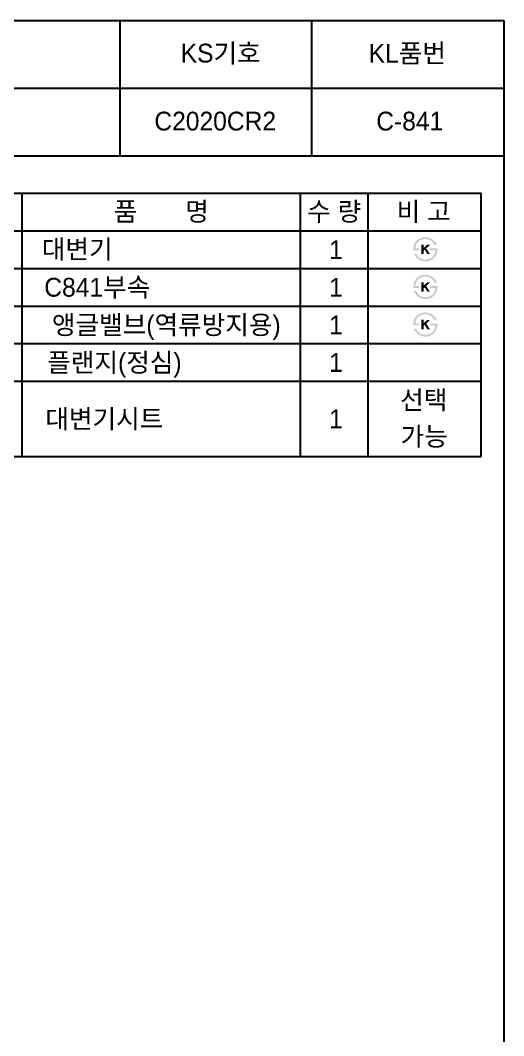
# Model space of a CAD drawing. Header units: millimetres. Extents: x 4660 to 14520, y -4429 to -1100.
# Drawn here: x 13877 to 14520, y -2450 to -1100 of the extents above; entities that cross this region are included whole.
import ezdxf
from ezdxf.enums import TextEntityAlignment as Align

# ---------------------------------------------------------------- set-up
doc = ezdxf.new("R2010")
doc.units = ezdxf.units.MM
doc.layers.add('TEXT', color=7, linetype='Continuous')
doc.layers.add('도각라인', color=255, linetype='Continuous')
doc.styles.add('타이틀', font='H2GTRM.TTF', dxfattribs={"height": 25})

msp = doc.modelspace()

# ---------------------------------------------------------------- hatches: boundary and pattern name
at = {"layer": 'TEXT'}
for points in [[(14399.4, -1405.7), (14399.4, -1405.3), (14399.4, -1404.9), (14399.4, -1404.5), (14399.4, -1404), (14399.4, -1403.6), (14399.4, -1403.2), (14399.5, -1402.8), (14399.5, -1402.4), (14399.6, -1402.1), (14399.6, -1401.7), (14399.7, -1401.3), (14399.8, -1400.9), (14399.8, -1400.5), (14399.9, -1400.1), (14400, -1399.7), (14400.1, -1399.3), (14400.3, -1398.9), (14400.4, -1398.6), (14400.5, -1398.2), (14400.7, -1397.8), (14400.8, -1397.5), (14401, -1397.1), (14401.2, -1396.8), (14401.3, -1396.4), (14401.5, -1396.1), (14401.7, -1395.7), (14401.9, -1395.4), (14402.1, -1395.1), (14402.4, -1394.8), (14402.6, -1394.5), (14402.8, -1394.2), (14403.3, -1393.5), (14403.6, -1393.2), (14403.9, -1392.9), (14404.2, -1392.6), (14404.4, -1392.4), (14404.7, -1392.1), (14405, -1391.8), (14405.4, -1391.6), (14405.7, -1391.3), (14406, -1391.1), (14406.3, -1390.9), (14406.7, -1390.7), (14407, -1390.5), (14407.4, -1390.3), (14407.7, -1390.1), (14408.1, -1389.9), (14408.5, -1389.7), (14408.9, -1389.6), (14409.3, -1389.4), (14409.7, -1389.3), (14410.2, -1389.1), (14410.6, -1389), (14411, -1388.9), (14411.5, -1388.8), (14411.9, -1388.7), (14412.4, -1388.6), (14412.9, -1388.5), (14413.3, -1388.5), (14413.8, -1388.4), (14414.3, -1388.4), (14414.8, -1388.4), (14415.3, -1388.4), (14416, -1388.4), (14416.4, -1388.4), (14416.8, -1388.4), (14417.1, -1388.5), (14417.5, -1388.5), (14417.9, -1388.6), (14418.2, -1388.6), (14418.6, -1388.7), (14418.9, -1388.7), (14419.3, -1388.8), (14419.6, -1388.9), (14419.9, -1389), (14420.3, -1389.1), (14420.6, -1389.2), (14420.9, -1389.3), (14421.3, -1389.4), (14421.6, -1389.5), (14421.9, -1389.6), (14422.2, -1389.7), (14422.5, -1389.9), (14422.8, -1390), (14423.1, -1390.2), (14423.4, -1390.3), (14423.7, -1390.5), (14424, -1390.6), (14424.3, -1390.8), (14424.5, -1391), (14424.8, -1391.2), (14425.1, -1391.4), (14425.4, -1391.6), (14425.6, -1391.8), (14426, -1392.1), (14426.5, -1392.5), (14426.8, -1392.9), (14427.2, -1393.2), (14427.6, -1393.6), (14428, -1394), (14428.3, -1394.5), (14428.6, -1394.9), (14429, -1395.4), (14429.3, -1395.8), (14429.6, -1396.3), (14429.8, -1396.8), (14430.1, -1397.3), (14430.4, -1397.9), (14430.6, -1398.4), (14430.8, -1398.9), (14430.8, -1398.9), (14427.7, -1398.9), (14427.7, -1398.9), (14427.7, -1398.8), (14427.6, -1398.6), (14427.5, -1398.4), (14427.5, -1398.2), (14427.4, -1398.1), (14427.3, -1397.9), (14427.2, -1397.7), (14427.1, -1397.6), (14427.1, -1397.4), (14427, -1397.2), (14426.9, -1397.1), (14426.8, -1396.9), (14426.6, -1396.7), (14426.5, -1396.6), (14426.4, -1396.4), (14426.3, -1396.2), (14426.2, -1396.1), (14426.1, -1395.9), (14425.8, -1395.6), (14425.5, -1395.3), (14425.2, -1395), (14424.9, -1394.7), (14424.6, -1394.4), (14424.2, -1394.1), (14423.9, -1393.8), (14423.6, -1393.6), (14423.4, -1393.4), (14423.2, -1393.2), (14422.9, -1393.1), (14422.7, -1392.9), (14422.5, -1392.8), (14422.2, -1392.6), (14422, -1392.5), (14421.7, -1392.4), (14421.5, -1392.2), (14421.2, -1392.1), (14421, -1392), (14420.7, -1391.9), (14420.5, -1391.8), (14420.2, -1391.7), (14420, -1391.6), (14419.7, -1391.5), (14419.4, -1391.4), (14419.2, -1391.4), (14418.9, -1391.3), (14418.6, -1391.2), (14418.4, -1391.2), (14418.1, -1391.1), (14417.8, -1391.1), (14417.5, -1391), (14417.2, -1391), (14417, -1390.9), (14416.7, -1390.9), (14416.4, -1390.9), (14416.1, -1390.9), (14415.8, -1390.9), (14415.5, -1390.9), (14415.2, -1390.9), (14414.8, -1390.9), (14414.5, -1390.9), (14414.2, -1390.9), (14413.8, -1391), (14413.5, -1391), (14413.2, -1391), (14412.9, -1391.1), (14412.5, -1391.1), (14412.2, -1391.2), (14411.9, -1391.3), (14411.6, -1391.3), (14411.3, -1391.4), (14411, -1391.5), (14410.7, -1391.6), (14410.4, -1391.7), (14410.1, -1391.8), (14409.9, -1391.9), (14409.6, -1392.1), (14409.3, -1392.2), (14409, -1392.3), (14408.8, -1392.5), (14408.5, -1392.6), (14408.2, -1392.8), (14408, -1392.9), (14407.7, -1393.1), (14407.5, -1393.3), (14407.2, -1393.4), (14407, -1393.6), (14406.7, -1393.8), (14406.5, -1394), (14406.3, -1394.2), (14406, -1394.4), (14405.8, -1394.7), (14405.6, -1394.9), (14405.4, -1395.1), (14405.2, -1395.3), (14405, -1395.6), (14404.8, -1395.8), (14404.6, -1396.1), (14404.4, -1396.3), (14404.2, -1396.6), (14404.1, -1396.8), (14403.9, -1397.1), (14403.8, -1397.4), (14403.6, -1397.7), (14403.5, -1397.9), (14403.3, -1398.2), (14403.2, -1398.5), (14403.1, -1398.8), (14403, -1399.1), (14402.9, -1399.4), (14402.8, -1399.7), (14402.7, -1400), (14402.6, -1400.3), (14402.5, -1400.6), (14402.5, -1401), (14402.4, -1401.3), (14402.4, -1401.6), (14402.3, -1402), (14402.3, -1402.3), (14402.2, -1402.6), (14402.2, -1403), (14402.2, -1403.3), (14402.2, -1403.3), (14407.4, -1403.3), (14407.4, -1403.3), (14407.4, -1403.3), (14407.4, -1405.7), (14407.4, -1405.7), (14407.4, -1405.7), (14399.4, -1405.7)], [(14431.6, -1403.3), (14431.6, -1403.8), (14431.6, -1404.2), (14431.6, -1404.6), (14431.6, -1405.1), (14431.5, -1405.5), (14431.5, -1405.9), (14431.4, -1406.4), (14431.4, -1406.8), (14431.3, -1407.2), (14431.2, -1407.6), (14431.1, -1408), (14431, -1408.4), (14430.9, -1408.9), (14430.8, -1409.3), (14430.7, -1409.7), (14430.5, -1410.1), (14430.4, -1410.4), (14430.3, -1410.8), (14430.1, -1411.2), (14429.9, -1411.6), (14429.8, -1411.9), (14429.6, -1412.3), (14429.4, -1412.6), (14429.2, -1413), (14429, -1413.3), (14428.8, -1413.7), (14428.6, -1414), (14428.3, -1414.3), (14428.1, -1414.6), (14427.9, -1414.9), (14427.6, -1415.2), (14427.4, -1415.5), (14427.1, -1415.8), (14426.8, -1416.1), (14426.5, -1416.4), (14426.2, -1416.7), (14425.9, -1416.9), (14425.7, -1417.2), (14425.3, -1417.4), (14425, -1417.6), (14424.7, -1417.9), (14424.4, -1418.1), (14424.1, -1418.3), (14423.7, -1418.5), (14423.4, -1418.7), (14423.1, -1418.9), (14422.7, -1419), (14422.4, -1419.2), (14422, -1419.4), (14421.6, -1419.5), (14421.3, -1419.7), (14420.9, -1419.8), (14420.5, -1419.9), (14420.1, -1420), (14419.7, -1420.1), (14419.4, -1420.2), (14419, -1420.3), (14418.6, -1420.4), (14418.2, -1420.4), (14417.8, -1420.5), (14417.4, -1420.5), (14417, -1420.5), (14416.6, -1420.5), (14416.1, -1420.5), (14415.5, -1420.5), (14414.8, -1420.5), (14414.2, -1420.5), (14413.5, -1420.4), (14412.9, -1420.3), (14412.6, -1420.3), (14412.3, -1420.2), (14412, -1420.1), (14411.7, -1420.1), (14411.4, -1420), (14411.1, -1419.9), (14410.8, -1419.8), (14410.5, -1419.7), (14410.2, -1419.7), (14410, -1419.6), (14409.7, -1419.5), (14409.4, -1419.3), (14409.1, -1419.2), (14408.8, -1419.1), (14408.6, -1419), (14408.3, -1418.9), (14408, -1418.7), (14407.8, -1418.6), (14407.5, -1418.4), (14407.2, -1418.3), (14407, -1418.1), (14406.5, -1417.8), (14406.2, -1417.6), (14405.9, -1417.4), (14405.7, -1417.3), (14405.4, -1417.1), (14405.2, -1416.9), (14405, -1416.7), (14404.7, -1416.5), (14404.5, -1416.2), (14404.3, -1416), (14404, -1415.8), (14403.8, -1415.6), (14403.6, -1415.3), (14403.4, -1415.1), (14403.2, -1414.9), (14403, -1414.6), (14402.8, -1414.4), (14402.6, -1414.1), (14402.4, -1413.8), (14402.2, -1413.6), (14402, -1413.3), (14401.9, -1413), (14401.7, -1412.7), (14401.5, -1412.5), (14401.3, -1412.2), (14401.2, -1411.9), (14401, -1411.6), (14400.9, -1411.3), (14400.6, -1410.6), (14400.3, -1410), (14400.3, -1410), (14403.3, -1410), (14403.3, -1410), (14403.5, -1410.4), (14403.7, -1410.8), (14404, -1411.2), (14404.2, -1411.6), (14404.5, -1412), (14404.7, -1412.4), (14405, -1412.7), (14405.2, -1413.1), (14405.5, -1413.4), (14405.8, -1413.7), (14406.1, -1414), (14406.4, -1414.3), (14406.6, -1414.6), (14406.9, -1414.9), (14407.2, -1415.1), (14407.5, -1415.4), (14407.8, -1415.6), (14408, -1415.7), (14408.2, -1415.9), (14408.5, -1416), (14408.7, -1416.2), (14408.9, -1416.3), (14409.2, -1416.5), (14409.4, -1416.6), (14409.7, -1416.7), (14409.9, -1416.8), (14410.2, -1417), (14410.4, -1417.1), (14410.7, -1417.2), (14411, -1417.3), (14411.2, -1417.4), (14411.5, -1417.4), (14411.8, -1417.5), (14412, -1417.6), (14412.3, -1417.6), (14412.6, -1417.7), (14412.9, -1417.8), (14413.2, -1417.8), (14413.5, -1417.8), (14413.7, -1417.9), (14414, -1417.9), (14414.3, -1417.9), (14414.6, -1417.9), (14414.9, -1418), (14415.2, -1418), (14415.5, -1418), (14415.9, -1418), (14416.7, -1417.9), (14417, -1417.9), (14417.3, -1417.9), (14417.5, -1417.9), (14417.8, -1417.8), (14418.1, -1417.8), (14418.3, -1417.8), (14418.6, -1417.7), (14418.8, -1417.7), (14419.1, -1417.6), (14419.4, -1417.5), (14419.6, -1417.5), (14419.9, -1417.4), (14420.1, -1417.3), (14420.4, -1417.2), (14420.6, -1417.1), (14420.9, -1417), (14421.1, -1416.9), (14421.4, -1416.8), (14421.6, -1416.7), (14421.8, -1416.6), (14422.1, -1416.5), (14422.3, -1416.3), (14422.5, -1416.2), (14422.8, -1416.1), (14423, -1415.9), (14423.2, -1415.8), (14423.5, -1415.6), (14423.7, -1415.4), (14423.9, -1415.3), (14424.1, -1415.1), (14424.4, -1414.9), (14424.6, -1414.7), (14424.9, -1414.4), (14425.1, -1414.2), (14425.4, -1414), (14425.6, -1413.7), (14425.8, -1413.5), (14426, -1413.2), (14426.2, -1413), (14426.4, -1412.7), (14426.6, -1412.4), (14426.7, -1412.2), (14426.9, -1411.9), (14427.1, -1411.6), (14427.2, -1411.3), (14427.4, -1411), (14427.5, -1410.7), (14427.7, -1410.4), (14427.8, -1410.1), (14427.9, -1409.8), (14428, -1409.5), (14428.1, -1409.2), (14428.2, -1408.9), (14428.3, -1408.5), (14428.4, -1408.2), (14428.5, -1407.8), (14428.5, -1407.5), (14428.6, -1407.1), (14428.7, -1406.8), (14428.7, -1406.4), (14428.8, -1406.1), (14428.8, -1405.7), (14428.8, -1405.7), (14421.4, -1405.7), (14421.4, -1405.7), (14421.4, -1405.7), (14421.4, -1403.3), (14421.4, -1403.3), (14421.4, -1403.3), (14431.6, -1403.3)], [(14413.2, -1402.6), (14418, -1398.3), (14421.8, -1398.3), (14416.5, -1403.2), (14421.5, -1410.7), (14418.1, -1410.7), (14414.6, -1405), (14413.2, -1406.3), (14413.2, -1410.7), (14410.2, -1410.7), (14410.2, -1398.2), (14413.2, -1398.2)], [(14399.4, -1455.7), (14399.4, -1455.3), (14399.4, -1454.9), (14399.4, -1454.5), (14399.4, -1454), (14399.4, -1453.6), (14399.4, -1453.2), (14399.5, -1452.8), (14399.5, -1452.4), (14399.6, -1452.1), (14399.6, -1451.7), (14399.7, -1451.3), (14399.8, -1450.9), (14399.8, -1450.5), (14399.9, -1450.1), (14400, -1449.7), (14400.1, -1449.3), (14400.3, -1448.9), (14400.4, -1448.6), (14400.5, -1448.2), (14400.7, -1447.8), (14400.8, -1447.5), (14401, -1447.1), (14401.2, -1446.8), (14401.3, -1446.4), (14401.5, -1446.1), (14401.7, -1445.7), (14401.9, -1445.4), (14402.1, -1445.1), (14402.4, -1444.8), (14402.6, -1444.5), (14402.8, -1444.2), (14403.3, -1443.5), (14403.6, -1443.2), (14403.9, -1442.9), (14404.2, -1442.6), (14404.4, -1442.4), (14404.7, -1442.1), (14405, -1441.8), (14405.4, -1441.6), (14405.7, -1441.3), (14406, -1441.1), (14406.3, -1440.9), (14406.7, -1440.7), (14407, -1440.5), (14407.4, -1440.3), (14407.7, -1440.1), (14408.1, -1439.9), (14408.5, -1439.7), (14408.9, -1439.6), (14409.3, -1439.4), (14409.7, -1439.3), (14410.2, -1439.1), (14410.6, -1439), (14411, -1438.9), (14411.5, -1438.8), (14411.9, -1438.7), (14412.4, -1438.6), (14412.9, -1438.5), (14413.3, -1438.5), (14413.8, -1438.4), (14414.3, -1438.4), (14414.8, -1438.4), (14415.3, -1438.4), (14416, -1438.4), (14416.4, -1438.4), (14416.8, -1438.4), (14417.1, -1438.5), (14417.5, -1438.5), (14417.9, -1438.6), (14418.2, -1438.6), (14418.6, -1438.7), (14418.9, -1438.7), (14419.3, -1438.8), (14419.6, -1438.9), (14419.9, -1439), (14420.3, -1439.1), (14420.6, -1439.2), (14420.9, -1439.3), (14421.3, -1439.4), (14421.6, -1439.5), (14421.9, -1439.6), (14422.2, -1439.7), (14422.5, -1439.9), (14422.8, -1440), (14423.1, -1440.2), (14423.4, -1440.3), (14423.7, -1440.5), (14424, -1440.6), (14424.3, -1440.8), (14424.5, -1441), (14424.8, -1441.2), (14425.1, -1441.4), (14425.4, -1441.6), (14425.6, -1441.8), (14426, -1442.1), (14426.5, -1442.5), (14426.8, -1442.9), (14427.2, -1443.2), (14427.6, -1443.6), (14428, -1444), (14428.3, -1444.5), (14428.6, -1444.9), (14429, -1445.4), (14429.3, -1445.8), (14429.6, -1446.3), (14429.8, -1446.8), (14430.1, -1447.3), (14430.4, -1447.9), (14430.6, -1448.4), (14430.8, -1448.9), (14430.8, -1448.9), (14427.7, -1448.9), (14427.7, -1448.9), (14427.7, -1448.8), (14427.6, -1448.6), (14427.5, -1448.4), (14427.5, -1448.2), (14427.4, -1448.1), (14427.3, -1447.9), (14427.2, -1447.7), (14427.1, -1447.6), (14427.1, -1447.4), (14427, -1447.2), (14426.9, -1447.1), (14426.8, -1446.9), (14426.6, -1446.7), (14426.5, -1446.6), (14426.4, -1446.4), (14426.3, -1446.2), (14426.2, -1446.1), (14426.1, -1445.9), (14425.8, -1445.6), (14425.5, -1445.3), (14425.2, -1445), (14424.9, -1444.7), (14424.6, -1444.4), (14424.2, -1444.1), (14423.9, -1443.8), (14423.6, -1443.6), (14423.4, -1443.4), (14423.2, -1443.2), (14422.9, -1443.1), (14422.7, -1442.9), (14422.5, -1442.8), (14422.2, -1442.6), (14422, -1442.5), (14421.7, -1442.4), (14421.5, -1442.2), (14421.2, -1442.1), (14421, -1442), (14420.7, -1441.9), (14420.5, -1441.8), (14420.2, -1441.7), (14420, -1441.6), (14419.7, -1441.5), (14419.4, -1441.4), (14419.2, -1441.4), (14418.9, -1441.3), (14418.6, -1441.2), (14418.4, -1441.2), (14418.1, -1441.1), (14417.8, -1441.1), (14417.5, -1441), (14417.2, -1441), (14417, -1440.9), (14416.7, -1440.9), (14416.4, -1440.9), (14416.1, -1440.9), (14415.8, -1440.9), (14415.5, -1440.9), (14415.2, -1440.9), (14414.8, -1440.9), (14414.5, -1440.9), (14414.2, -1440.9), (14413.8, -1441), (14413.5, -1441), (14413.2, -1441), (14412.9, -1441.1), (14412.5, -1441.1), (14412.2, -1441.2), (14411.9, -1441.3), (14411.6, -1441.3), (14411.3, -1441.4), (14411, -1441.5), (14410.7, -1441.6), (14410.4, -1441.7), (14410.1, -1441.8), (14409.9, -1441.9), (14409.6, -1442.1), (14409.3, -1442.2), (14409, -1442.3), (14408.8, -1442.5), (14408.5, -1442.6), (14408.2, -1442.8), (14408, -1442.9), (14407.7, -1443.1), (14407.5, -1443.3), (14407.2, -1443.4), (14407, -1443.6), (14406.7, -1443.8), (14406.5, -1444), (14406.3, -1444.2), (14406, -1444.4), (14405.8, -1444.7), (14405.6, -1444.9), (14405.4, -1445.1), (14405.2, -1445.3), (14405, -1445.6), (14404.8, -1445.8), (14404.6, -1446.1), (14404.4, -1446.3), (14404.2, -1446.6), (14404.1, -1446.8), (14403.9, -1447.1), (14403.8, -1447.4), (14403.6, -1447.7), (14403.5, -1447.9), (14403.3, -1448.2), (14403.2, -1448.5), (14403.1, -1448.8), (14403, -1449.1), (14402.9, -1449.4), (14402.8, -1449.7), (14402.7, -1450), (14402.6, -1450.3), (14402.5, -1450.6), (14402.5, -1451), (14402.4, -1451.3), (14402.4, -1451.6), (14402.3, -1452), (14402.3, -1452.3), (14402.2, -1452.6), (14402.2, -1453), (14402.2, -1453.3), (14402.2, -1453.3), (14407.4, -1453.3), (14407.4, -1453.3), (14407.4, -1453.3), (14407.4, -1455.7), (14407.4, -1455.7), (14407.4, -1455.7), (14399.4, -1455.7)], [(14431.6, -1453.3), (14431.6, -1453.8), (14431.6, -1454.2), (14431.6, -1454.6), (14431.6, -1455.1), (14431.5, -1455.5), (14431.5, -1455.9), (14431.4, -1456.4), (14431.4, -1456.8), (14431.3, -1457.2), (14431.2, -1457.6), (14431.1, -1458), (14431, -1458.4), (14430.9, -1458.9), (14430.8, -1459.3), (14430.7, -1459.7), (14430.5, -1460.1), (14430.4, -1460.4), (14430.3, -1460.8), (14430.1, -1461.2), (14429.9, -1461.6), (14429.8, -1461.9), (14429.6, -1462.3), (14429.4, -1462.6), (14429.2, -1463), (14429, -1463.3), (14428.8, -1463.7), (14428.6, -1464), (14428.3, -1464.3), (14428.1, -1464.6), (14427.9, -1464.9), (14427.6, -1465.2), (14427.4, -1465.5), (14427.1, -1465.8), (14426.8, -1466.1), (14426.5, -1466.4), (14426.2, -1466.7), (14425.9, -1466.9), (14425.7, -1467.2), (14425.3, -1467.4), (14425, -1467.6), (14424.7, -1467.9), (14424.4, -1468.1), (14424.1, -1468.3), (14423.7, -1468.5), (14423.4, -1468.7), (14423.1, -1468.9), (14422.7, -1469), (14422.4, -1469.2), (14422, -1469.4), (14421.6, -1469.5), (14421.3, -1469.7), (14420.9, -1469.8), (14420.5, -1469.9), (14420.1, -1470), (14419.7, -1470.1), (14419.4, -1470.2), (14419, -1470.3), (14418.6, -1470.4), (14418.2, -1470.4), (14417.8, -1470.5), (14417.4, -1470.5), (14417, -1470.5), (14416.6, -1470.5), (14416.1, -1470.5), (14415.5, -1470.5), (14414.8, -1470.5), (14414.2, -1470.5), (14413.5, -1470.4), (14412.9, -1470.3), (14412.6, -1470.3), (14412.3, -1470.2), (14412, -1470.1), (14411.7, -1470.1), (14411.4, -1470), (14411.1, -1469.9), (14410.8, -1469.8), (14410.5, -1469.7), (14410.2, -1469.7), (14410, -1469.6), (14409.7, -1469.5), (14409.4, -1469.3), (14409.1, -1469.2), (14408.8, -1469.1), (14408.6, -1469), (14408.3, -1468.9), (14408, -1468.7), (14407.8, -1468.6), (14407.5, -1468.4), (14407.2, -1468.3), (14407, -1468.1), (14406.5, -1467.8), (14406.2, -1467.6), (14405.9, -1467.4), (14405.7, -1467.3), (14405.4, -1467.1), (14405.2, -1466.9), (14405, -1466.7), (14404.7, -1466.5), (14404.5, -1466.2), (14404.3, -1466), (14404, -1465.8), (14403.8, -1465.6), (14403.6, -1465.3), (14403.4, -1465.1), (14403.2, -1464.9), (14403, -1464.6), (14402.8, -1464.4), (14402.6, -1464.1), (14402.4, -1463.8), (14402.2, -1463.6), (14402, -1463.3), (14401.9, -1463), (14401.7, -1462.7), (14401.5, -1462.5), (14401.3, -1462.2), (14401.2, -1461.9), (14401, -1461.6), (14400.9, -1461.3), (14400.6, -1460.6), (14400.3, -1460), (14400.3, -1460), (14403.3, -1460), (14403.3, -1460), (14403.5, -1460.4), (14403.7, -1460.8), (14404, -1461.2), (14404.2, -1461.6), (14404.5, -1462), (14404.7, -1462.4), (14405, -1462.7), (14405.2, -1463.1), (14405.5, -1463.4), (14405.8, -1463.7), (14406.1, -1464), (14406.4, -1464.3), (14406.6, -1464.6), (14406.9, -1464.9), (14407.2, -1465.1), (14407.5, -1465.4), (14407.8, -1465.6), (14408, -1465.7), (14408.2, -1465.9), (14408.5, -1466), (14408.7, -1466.2), (14408.9, -1466.3), (14409.2, -1466.5), (14409.4, -1466.6), (14409.7, -1466.7), (14409.9, -1466.8), (14410.2, -1467), (14410.4, -1467.1), (14410.7, -1467.2), (14411, -1467.3), (14411.2, -1467.4), (14411.5, -1467.4), (14411.8, -1467.5), (14412, -1467.6), (14412.3, -1467.6), (14412.6, -1467.7), (14412.9, -1467.8), (14413.2, -1467.8), (14413.5, -1467.8), (14413.7, -1467.9), (14414, -1467.9), (14414.3, -1467.9), (14414.6, -1467.9), (14414.9, -1468), (14415.2, -1468), (14415.5, -1468), (14415.9, -1468), (14416.7, -1467.9), (14417, -1467.9), (14417.3, -1467.9), (14417.5, -1467.9), (14417.8, -1467.8), (14418.1, -1467.8), (14418.3, -1467.8), (14418.6, -1467.7), (14418.8, -1467.7), (14419.1, -1467.6), (14419.4, -1467.5), (14419.6, -1467.5), (14419.9, -1467.4), (14420.1, -1467.3), (14420.4, -1467.2), (14420.6, -1467.1), (14420.9, -1467), (14421.1, -1466.9), (14421.4, -1466.8), (14421.6, -1466.7), (14421.8, -1466.6), (14422.1, -1466.5), (14422.3, -1466.3), (14422.5, -1466.2), (14422.8, -1466.1), (14423, -1465.9), (14423.2, -1465.8), (14423.5, -1465.6), (14423.7, -1465.4), (14423.9, -1465.3), (14424.1, -1465.1), (14424.4, -1464.9), (14424.6, -1464.7), (14424.9, -1464.4), (14425.1, -1464.2), (14425.4, -1464), (14425.6, -1463.7), (14425.8, -1463.5), (14426, -1463.2), (14426.2, -1463), (14426.4, -1462.7), (14426.6, -1462.4), (14426.7, -1462.2), (14426.9, -1461.9), (14427.1, -1461.6), (14427.2, -1461.3), (14427.4, -1461), (14427.5, -1460.7), (14427.7, -1460.4), (14427.8, -1460.1), (14427.9, -1459.8), (14428, -1459.5), (14428.1, -1459.2), (14428.2, -1458.9), (14428.3, -1458.5), (14428.4, -1458.2), (14428.5, -1457.8), (14428.5, -1457.5), (14428.6, -1457.1), (14428.7, -1456.8), (14428.7, -1456.4), (14428.8, -1456.1), (14428.8, -1455.7), (14428.8, -1455.7), (14421.4, -1455.7), (14421.4, -1455.7), (14421.4, -1455.7), (14421.4, -1453.3), (14421.4, -1453.3), (14421.4, -1453.3), (14431.6, -1453.3)], [(14413.2, -1452.6), (14418, -1448.3), (14421.8, -1448.3), (14416.5, -1453.2), (14421.5, -1460.7), (14418.1, -1460.7), (14414.6, -1455), (14413.2, -1456.3), (14413.2, -1460.7), (14410.2, -1460.7), (14410.2, -1448.2), (14413.2, -1448.2)], [(14399.4, -1505.7), (14399.4, -1505.3), (14399.4, -1504.9), (14399.4, -1504.5), (14399.4, -1504), (14399.4, -1503.6), (14399.4, -1503.2), (14399.5, -1502.8), (14399.5, -1502.4), (14399.6, -1502.1), (14399.6, -1501.7), (14399.7, -1501.3), (14399.8, -1500.9), (14399.8, -1500.5), (14399.9, -1500.1), (14400, -1499.7), (14400.1, -1499.3), (14400.3, -1498.9), (14400.4, -1498.6), (14400.5, -1498.2), (14400.7, -1497.8), (14400.8, -1497.5), (14401, -1497.1), (14401.2, -1496.8), (14401.3, -1496.4), (14401.5, -1496.1), (14401.7, -1495.7), (14401.9, -1495.4), (14402.1, -1495.1), (14402.4, -1494.8), (14402.6, -1494.5), (14402.8, -1494.2), (14403.3, -1493.5), (14403.6, -1493.2), (14403.9, -1492.9), (14404.2, -1492.6), (14404.4, -1492.4), (14404.7, -1492.1), (14405, -1491.8), (14405.4, -1491.6), (14405.7, -1491.3), (14406, -1491.1), (14406.3, -1490.9), (14406.7, -1490.7), (14407, -1490.5), (14407.4, -1490.3), (14407.7, -1490.1), (14408.1, -1489.9), (14408.5, -1489.7), (14408.9, -1489.6), (14409.3, -1489.4), (14409.7, -1489.3), (14410.2, -1489.1), (14410.6, -1489), (14411, -1488.9), (14411.5, -1488.8), (14411.9, -1488.7), (14412.4, -1488.6), (14412.9, -1488.5), (14413.3, -1488.5), (14413.8, -1488.4), (14414.3, -1488.4), (14414.8, -1488.4), (14415.3, -1488.4), (14416, -1488.4), (14416.4, -1488.4), (14416.8, -1488.4), (14417.1, -1488.5), (14417.5, -1488.5), (14417.9, -1488.6), (14418.2, -1488.6), (14418.6, -1488.7), (14418.9, -1488.7), (14419.3, -1488.8), (14419.6, -1488.9), (14419.9, -1489), (14420.3, -1489.1), (14420.6, -1489.2), (14420.9, -1489.3), (14421.3, -1489.4), (14421.6, -1489.5), (14421.9, -1489.6), (14422.2, -1489.7), (14422.5, -1489.9), (14422.8, -1490), (14423.1, -1490.2), (14423.4, -1490.3), (14423.7, -1490.5), (14424, -1490.6), (14424.3, -1490.8), (14424.5, -1491), (14424.8, -1491.2), (14425.1, -1491.4), (14425.4, -1491.6), (14425.6, -1491.8), (14426, -1492.1), (14426.5, -1492.5), (14426.8, -1492.9), (14427.2, -1493.2), (14427.6, -1493.6), (14428, -1494), (14428.3, -1494.5), (14428.6, -1494.9), (14429, -1495.4), (14429.3, -1495.8), (14429.6, -1496.3), (14429.8, -1496.8), (14430.1, -1497.3), (14430.4, -1497.9), (14430.6, -1498.4), (14430.8, -1498.9), (14430.8, -1498.9), (14427.7, -1498.9), (14427.7, -1498.9), (14427.7, -1498.8), (14427.6, -1498.6), (14427.5, -1498.4), (14427.5, -1498.2), (14427.4, -1498.1), (14427.3, -1497.9), (14427.2, -1497.7), (14427.1, -1497.6), (14427.1, -1497.4), (14427, -1497.2), (14426.9, -1497.1), (14426.8, -1496.9), (14426.6, -1496.7), (14426.5, -1496.6), (14426.4, -1496.4), (14426.3, -1496.2), (14426.2, -1496.1), (14426.1, -1495.9), (14425.8, -1495.6), (14425.5, -1495.3), (14425.2, -1495), (14424.9, -1494.7), (14424.6, -1494.4), (14424.2, -1494.1), (14423.9, -1493.8), (14423.6, -1493.6), (14423.4, -1493.4), (14423.2, -1493.2), (14422.9, -1493.1), (14422.7, -1492.9), (14422.5, -1492.8), (14422.2, -1492.6), (14422, -1492.5), (14421.7, -1492.4), (14421.5, -1492.2), (14421.2, -1492.1), (14421, -1492), (14420.7, -1491.9), (14420.5, -1491.8), (14420.2, -1491.7), (14420, -1491.6), (14419.7, -1491.5), (14419.4, -1491.4), (14419.2, -1491.4), (14418.9, -1491.3), (14418.6, -1491.2), (14418.4, -1491.2), (14418.1, -1491.1), (14417.8, -1491.1), (14417.5, -1491), (14417.2, -1491), (14417, -1490.9), (14416.7, -1490.9), (14416.4, -1490.9), (14416.1, -1490.9), (14415.8, -1490.9), (14415.5, -1490.9), (14415.2, -1490.9), (14414.8, -1490.9), (14414.5, -1490.9), (14414.2, -1490.9), (14413.8, -1491), (14413.5, -1491), (14413.2, -1491), (14412.9, -1491.1), (14412.5, -1491.1), (14412.2, -1491.2), (14411.9, -1491.3), (14411.6, -1491.3), (14411.3, -1491.4), (14411, -1491.5), (14410.7, -1491.6), (14410.4, -1491.7), (14410.1, -1491.8), (14409.9, -1491.9), (14409.6, -1492.1), (14409.3, -1492.2), (14409, -1492.3), (14408.8, -1492.5), (14408.5, -1492.6), (14408.2, -1492.8), (14408, -1492.9), (14407.7, -1493.1), (14407.5, -1493.3), (14407.2, -1493.4), (14407, -1493.6), (14406.7, -1493.8), (14406.5, -1494), (14406.3, -1494.2), (14406, -1494.4), (14405.8, -1494.7), (14405.6, -1494.9), (14405.4, -1495.1), (14405.2, -1495.3), (14405, -1495.6), (14404.8, -1495.8), (14404.6, -1496.1), (14404.4, -1496.3), (14404.2, -1496.6), (14404.1, -1496.8), (14403.9, -1497.1), (14403.8, -1497.4), (14403.6, -1497.7), (14403.5, -1497.9), (14403.3, -1498.2), (14403.2, -1498.5), (14403.1, -1498.8), (14403, -1499.1), (14402.9, -1499.4), (14402.8, -1499.7), (14402.7, -1500), (14402.6, -1500.3), (14402.5, -1500.6), (14402.5, -1501), (14402.4, -1501.3), (14402.4, -1501.6), (14402.3, -1502), (14402.3, -1502.3), (14402.2, -1502.6), (14402.2, -1503), (14402.2, -1503.3), (14402.2, -1503.3), (14407.4, -1503.3), (14407.4, -1503.3), (14407.4, -1503.3), (14407.4, -1505.7), (14407.4, -1505.7), (14407.4, -1505.7), (14399.4, -1505.7)], [(14413.2, -1502.6), (14418, -1498.3), (14421.8, -1498.3), (14416.5, -1503.2), (14421.5, -1510.7), (14418.1, -1510.7), (14414.6, -1505), (14413.2, -1506.3), (14413.2, -1510.7), (14410.2, -1510.7), (14410.2, -1498.2), (14413.2, -1498.2)], [(14431.6, -1503.3), (14431.6, -1503.8), (14431.6, -1504.2), (14431.6, -1504.6), (14431.6, -1505.1), (14431.5, -1505.5), (14431.5, -1505.9), (14431.4, -1506.4), (14431.4, -1506.8), (14431.3, -1507.2), (14431.2, -1507.6), (14431.1, -1508), (14431, -1508.4), (14430.9, -1508.9), (14430.8, -1509.3), (14430.7, -1509.7), (14430.5, -1510.1), (14430.4, -1510.4), (14430.3, -1510.8), (14430.1, -1511.2), (14429.9, -1511.6), (14429.8, -1511.9), (14429.6, -1512.3), (14429.4, -1512.6), (14429.2, -1513), (14429, -1513.3), (14428.8, -1513.7), (14428.6, -1514), (14428.3, -1514.3), (14428.1, -1514.6), (14427.9, -1514.9), (14427.6, -1515.2), (14427.4, -1515.5), (14427.1, -1515.8), (14426.8, -1516.1), (14426.5, -1516.4), (14426.2, -1516.7), (14425.9, -1516.9), (14425.7, -1517.2), (14425.3, -1517.4), (14425, -1517.6), (14424.7, -1517.9), (14424.4, -1518.1), (14424.1, -1518.3), (14423.7, -1518.5), (14423.4, -1518.7), (14423.1, -1518.9), (14422.7, -1519), (14422.4, -1519.2), (14422, -1519.4), (14421.6, -1519.5), (14421.3, -1519.7), (14420.9, -1519.8), (14420.5, -1519.9), (14420.1, -1520), (14419.7, -1520.1), (14419.4, -1520.2), (14419, -1520.3), (14418.6, -1520.4), (14418.2, -1520.4), (14417.8, -1520.5), (14417.4, -1520.5), (14417, -1520.5), (14416.6, -1520.5), (14416.1, -1520.5), (14415.5, -1520.5), (14414.8, -1520.5), (14414.2, -1520.5), (14413.5, -1520.4), (14412.9, -1520.3), (14412.6, -1520.3), (14412.3, -1520.2), (14412, -1520.1), (14411.7, -1520.1), (14411.4, -1520), (14411.1, -1519.9), (14410.8, -1519.8), (14410.5, -1519.7), (14410.2, -1519.7), (14410, -1519.6), (14409.7, -1519.5), (14409.4, -1519.3), (14409.1, -1519.2), (14408.8, -1519.1), (14408.6, -1519), (14408.3, -1518.9), (14408, -1518.7), (14407.8, -1518.6), (14407.5, -1518.4), (14407.2, -1518.3), (14407, -1518.1), (14406.5, -1517.8), (14406.2, -1517.6), (14405.9, -1517.4), (14405.7, -1517.3), (14405.4, -1517.1), (14405.2, -1516.9), (14405, -1516.7), (14404.7, -1516.5), (14404.5, -1516.2), (14404.3, -1516), (14404, -1515.8), (14403.8, -1515.6), (14403.6, -1515.3), (14403.4, -1515.1), (14403.2, -1514.9), (14403, -1514.6), (14402.8, -1514.4), (14402.6, -1514.1), (14402.4, -1513.8), (14402.2, -1513.6), (14402, -1513.3), (14401.9, -1513), (14401.7, -1512.7), (14401.5, -1512.5), (14401.3, -1512.2), (14401.2, -1511.9), (14401, -1511.6), (14400.9, -1511.3), (14400.6, -1510.6), (14400.3, -1510), (14400.3, -1510), (14403.3, -1510), (14403.3, -1510), (14403.5, -1510.4), (14403.7, -1510.8), (14404, -1511.2), (14404.2, -1511.6), (14404.5, -1512), (14404.7, -1512.4), (14405, -1512.7), (14405.2, -1513.1), (14405.5, -1513.4), (14405.8, -1513.7), (14406.1, -1514), (14406.4, -1514.3), (14406.6, -1514.6), (14406.9, -1514.9), (14407.2, -1515.1), (14407.5, -1515.4), (14407.8, -1515.6), (14408, -1515.7), (14408.2, -1515.9), (14408.5, -1516), (14408.7, -1516.2), (14408.9, -1516.3), (14409.2, -1516.5), (14409.4, -1516.6), (14409.7, -1516.7), (14409.9, -1516.8), (14410.2, -1517), (14410.4, -1517.1), (14410.7, -1517.2), (14411, -1517.3), (14411.2, -1517.4), (14411.5, -1517.4), (14411.8, -1517.5), (14412, -1517.6), (14412.3, -1517.6), (14412.6, -1517.7), (14412.9, -1517.8), (14413.2, -1517.8), (14413.5, -1517.8), (14413.7, -1517.9), (14414, -1517.9), (14414.3, -1517.9), (14414.6, -1517.9), (14414.9, -1518), (14415.2, -1518), (14415.5, -1518), (14415.9, -1518), (14416.7, -1517.9), (14417, -1517.9), (14417.3, -1517.9), (14417.5, -1517.9), (14417.8, -1517.8), (14418.1, -1517.8), (14418.3, -1517.8), (14418.6, -1517.7), (14418.8, -1517.7), (14419.1, -1517.6), (14419.4, -1517.5), (14419.6, -1517.5), (14419.9, -1517.4), (14420.1, -1517.3), (14420.4, -1517.2), (14420.6, -1517.1), (14420.9, -1517), (14421.1, -1516.9), (14421.4, -1516.8), (14421.6, -1516.7), (14421.8, -1516.6), (14422.1, -1516.5), (14422.3, -1516.3), (14422.5, -1516.2), (14422.8, -1516.1), (14423, -1515.9), (14423.2, -1515.8), (14423.5, -1515.6), (14423.7, -1515.4), (14423.9, -1515.3), (14424.1, -1515.1), (14424.4, -1514.9), (14424.6, -1514.7), (14424.9, -1514.4), (14425.1, -1514.2), (14425.4, -1514), (14425.6, -1513.7), (14425.8, -1513.5), (14426, -1513.2), (14426.2, -1513), (14426.4, -1512.7), (14426.6, -1512.4), (14426.7, -1512.2), (14426.9, -1511.9), (14427.1, -1511.6), (14427.2, -1511.3), (14427.4, -1511), (14427.5, -1510.7), (14427.7, -1510.4), (14427.8, -1510.1), (14427.9, -1509.8), (14428, -1509.5), (14428.1, -1509.2), (14428.2, -1508.9), (14428.3, -1508.5), (14428.4, -1508.2), (14428.5, -1507.8), (14428.5, -1507.5), (14428.6, -1507.1), (14428.7, -1506.8), (14428.7, -1506.4), (14428.8, -1506.1), (14428.8, -1505.7), (14428.8, -1505.7), (14421.4, -1505.7), (14421.4, -1505.7), (14421.4, -1505.7), (14421.4, -1503.3), (14421.4, -1503.3), (14421.4, -1503.3), (14431.6, -1503.3)]]:
    msp.add_hatch(color=256, dxfattribs=at).paths.add_polyline_path(points, flags=0)

# ---------------------------------------------------------------- linework, layer by layer
at = {"layer": '도각라인', "color": 7}
for p, q in [((12719.6, -1099.9), (14519.6, -1099.9)), ((14009.6, -1279.9), (14009.6, -1099.9)), ((14264.6, -1279.9), (14264.6, -1099.9)), ((14519.6, -1099.9), (14519.6, -3629.9)), ((13239.6, -1189.9), (14519.6, -1189.9)), ((12719.6, -1279.9), (14519.6, -1279.9)), ((13694.6, -1329.9), (14489.6, -1329.9)), ((13879.6, -1579.9), (13879.6, -1329.9)), ((14249.6, -1579.9), (14249.6, -1329.9)), ((14339.6, -1579.9), (14339.6, -1329.9)), ((14489.6, -1579.9), (14489.6, -1329.9)), ((13694.6, -1379.9), (14489.6, -1379.9)), ((13694.6, -1429.9), (14489.6, -1429.9)), ((13694.6, -1479.9), (14489.6, -1479.9)), ((13694.6, -1529.9), (14489.6, -1529.9)), ((13694.6, -1579.9), (14489.6, -1579.9)), ((13879.6, -1679.9), (13879.6, -1579.9)), ((14249.6, -1679.9), (14249.6, -1579.9)), ((14339.6, -1679.9), (14339.6, -1579.9)), ((14489.6, -1679.9), (14489.6, -1579.9)), ((13694.6, -1679.9), (14489.6, -1679.9))]:
    msp.add_line(p, q, dxfattribs=at)

# ---------------------------------------------------------------- texts
at = {"layer": 'TEXT', "style": '타이틀'}
for s, p in [('KS기호', (14143.4, -1143.5)), ('KL품번', (14391.4, -1143.7)), ('C2020CR2', (14136.1, -1233.9)), ('C-841', (14394.7, -1233.9)), ('품       명', (14064.4, -1354.1)), ('수 량', (14294.3, -1354.1)), ('비 고', (14413.2, -1354.1)), ('대변기', (13952.6, -1404.2)), ('1', (14296.6, -1404.9)), ('C841부속', (13979.3, -1454.9)), ('1', (14296.6, -1454.9)), ('앵글밸브(역류방지용)', (14071.1, -1504.9)), ('1', (14296.6, -1504.9)), ('플랜지(정심)', (14002.1, -1554.9)), ('1', (14296.6, -1554.9)), ('선택', (14413.3, -1604.8)), ('대변기시트', (13988.7, -1629.9)), ('1', (14296.6, -1629.9)), ('가능', (14414, -1653.3))]:
    msp.add_text(s, height=25, dxfattribs=at).set_placement(p, align=Align.MIDDLE_CENTER)

doc.saveas('drawing.dxf')
